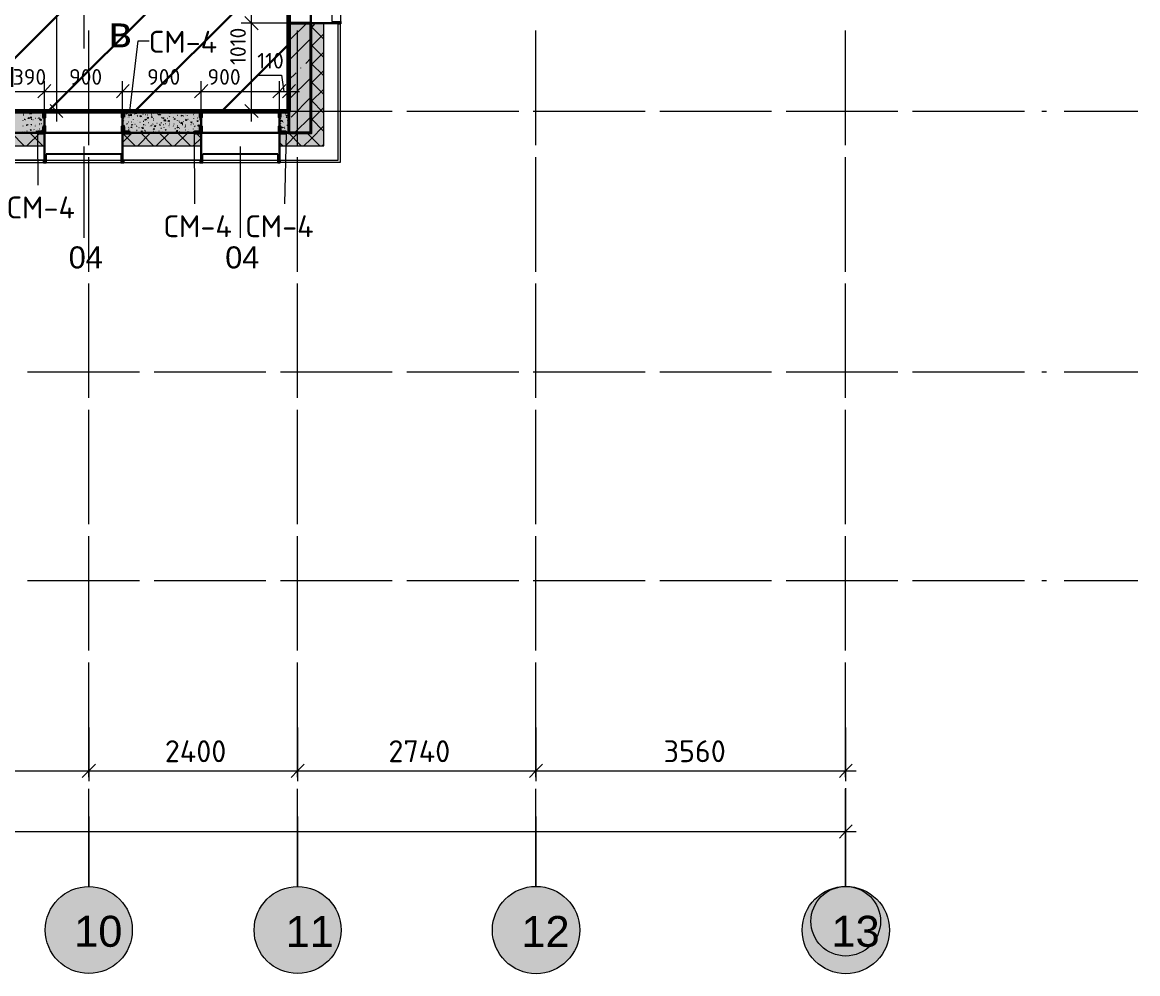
# Model space of a CAD drawing. Header units: millimetres. Extents: x -84737 to 172119, y -43083 to 59399.
# Drawn here: x 134040 to 146860, y 28726 to 39666 of the extents above; entities that cross this region are included whole.
import ezdxf

# ---------------------------------------------------------------- set-up
doc = ezdxf.new("R2010")
doc.units = ezdxf.units.MM
for name, color, linetype, lineweight in [('11) Плинтус ПЛ-2', 70, 'Continuous', 30), ('12) Наливной пол', 150, 'Continuous', 30), ('15) Штукатурка стен СТ-1.1', 161, 'Continuous', 60), ('16) Краска СТ-1.1 стена', 5, 'Continuous', 60), ('20) Шпакл. баз. фин Стена', 40, 'Continuous', 60), ('8) Линолеум Л-1.1', 130, 'Continuous', 30)]:
    doc.layers.add(name, color=color, linetype=linetype, lineweight=lineweight)
doc.layers.add('PDF _Геометрия', color=7, linetype='Continuous')
doc.layers.add('PDF _Текст', color=7, linetype='Continuous')
doc.layers.add('PDF _Сплошная заливка', color=7, linetype='Continuous', true_color=0xffffff)
doc.styles.add('PDF GOSTCommon', font='arial.ttf')
doc.styles.add('PDF ISOCPEUR', font='isocpeur.ttf')

msp = doc.modelspace()

# ---------------------------------------------------------------- hatches: boundary and pattern name
at = {"layer": '12) Наливной пол'}
h = msp.add_hatch(dxfattribs=at)
h.set_pattern_fill('ANSI31', color=256, scale=222)
h.paths.add_polyline_path([(133906, 38644), (137102, 38644), (137102, 49045), (133906, 49045)])
at = {"layer": '8) Линолеум Л-1.1'}
h = msp.add_hatch(dxfattribs=at)
h.set_pattern_fill('ANSI31', color=256, scale=222)
h.paths.add_polyline_path([(133906, 38644), (137102, 38644), (137102, 49045), (133906, 49045)])
at = {"layer": 'PDF _Сплошная заливка', "transparency": 33554559}
h = msp.add_hatch(color=256, dxfattribs=at)
h.paths.add_polyline_path([(137356, 40557), (137504, 40557), (137504, 40739), (137356, 40739)])
h.paths.add_polyline_path([(137504, 39656), (137356, 39656), (137356, 38246), (137504, 38246)])
h = msp.add_hatch(color=256, dxfattribs=at)
h.paths.add_polyline_path([(134296, 38394), (134296, 38644), (133906, 38644), (133906, 38394)])
h.paths.add_polyline_path([(136997, 38644), (136997, 38394), (137102, 38394), (137102, 38644)])
h.paths.add_polyline_path([(136095, 38394), (136095, 38644), (135193, 38644), (135193, 38394)])
h = msp.add_hatch(color=256, dxfattribs=at)
h.paths.add_polyline_path([(130694, 38246), (130694, 38394), (129855, 38394), (129855, 38246)])
h.paths.add_polyline_path([(134296, 38246), (134296, 38394), (133394, 38394), (133394, 38246)])
h.paths.add_polyline_path([(136095, 38246), (136095, 38394), (135193, 38394), (135193, 38246)])
h.paths.add_polyline_path([(136997, 38394), (136997, 38246), (137356, 38246), (137356, 38394)])
h.paths.add_polyline_path([(132493, 38246), (132493, 38394), (131595, 38394), (131595, 38246)])
for points in [[(134905, 29721), (134838, 29729), (134774, 29729), (134740, 29725), (134711, 29721), (134677, 29716), (134660, 29708), (134647, 29704), (134639, 29699), (134626, 29695), (134609, 29687), (134596, 29683), (134588, 29678), (134575, 29674), (134567, 29670), (134554, 29666), (134541, 29653), (134533, 29649), (134520, 29636), (134512, 29632), (134499, 29619), (134491, 29615), (134478, 29602), (134469, 29598), (134461, 29589), (134452, 29585), (134448, 29577), (134440, 29568), (134436, 29560), (134423, 29547), (134419, 29539), (134406, 29526), (134402, 29517), (134389, 29505), (134385, 29496), (134372, 29484), (134368, 29471), (134364, 29462), (134359, 29450), (134355, 29441), (134351, 29429), (134342, 29412), (134338, 29399), (134334, 29390), (134330, 29378), (134321, 29361), (134317, 29327), (134313, 29297), (134309, 29263), (134304, 29234), (134309, 29230), (134309, 29200), (134313, 29200), (134313, 29166), (134317, 29166), (134317, 29132), (134321, 29132), (134321, 29098), (134325, 29098), (134325, 29090), (134330, 29090), (134330, 29081), (134334, 29081), (134334, 29069), (134338, 29069), (134338, 29060), (134342, 29060), (134342, 29048), (134347, 29048), (134347, 29039), (134351, 29039), (134351, 29031), (134355, 29031), (134355, 29018), (134359, 29018), (134359, 29009), (134364, 29009), (134364, 28997), (134368, 28997), (134368, 28988), (134372, 28988), (134372, 28976), (134376, 28976), (134389, 28963), (134389, 28954), (134393, 28954), (134406, 28942), (134406, 28933), (134410, 28933), (134423, 28921), (134423, 28912), (134427, 28912), (134440, 28899), (134440, 28891), (134444, 28891), (134452, 28882), (134452, 28874), (134461, 28874), (134469, 28866), (134478, 28861), (134491, 28849), (134499, 28844), (134512, 28832), (134520, 28827), (134533, 28815), (134541, 28810), (134554, 28798), (134567, 28794), (134575, 28789), (134588, 28785), (134596, 28781), (134609, 28777), (134626, 28768), (134639, 28764), (134647, 28760), (134660, 28755), (134677, 28747), (134711, 28743), (134740, 28739), (134774, 28734), (134838, 28730), (134838, 28734), (134905, 28743), (134935, 28747), (134948, 28751), (134965, 28760), (134977, 28764), (134994, 28772), (135007, 28777), (135024, 28785), (135037, 28789), (135062, 28802), (135070, 28810), (135079, 28815), (135087, 28823), (135096, 28827), (135104, 28836), (135113, 28840), (135121, 28849), (135130, 28853), (135138, 28861), (135147, 28866), (135168, 28887), (135172, 28895), (135181, 28904), (135185, 28912), (135193, 28921), (135197, 28929), (135206, 28937), (135210, 28946), (135219, 28954), (135223, 28963), (135231, 28971), (135244, 28997), (135248, 29009), (135253, 29018), (135257, 29031), (135265, 29048), (135269, 29060), (135274, 29069), (135278, 29081), (135282, 29090), (135286, 29103), (135291, 29132), (135299, 29200), (135303, 29263), (135299, 29263), (135299, 29293), (135295, 29293), (135295, 29327), (135291, 29327), (135291, 29357), (135286, 29357), (135286, 29369), (135282, 29369), (135282, 29378), (135278, 29378), (135278, 29390), (135274, 29390), (135274, 29399), (135269, 29399), (135269, 29412), (135265, 29412), (135265, 29420), (135261, 29420), (135261, 29429), (135257, 29429), (135257, 29441), (135253, 29441), (135253, 29450), (135248, 29450), (135248, 29462), (135244, 29462), (135244, 29471), (135240, 29471), (135240, 29479), (135236, 29479), (135236, 29488), (135227, 29496), (135223, 29496), (135223, 29505), (135214, 29513), (135210, 29513), (135210, 29522), (135202, 29530), (135197, 29530), (135197, 29539), (135189, 29547), (135185, 29547), (135185, 29556), (135176, 29564), (135172, 29564), (135172, 29572), (135147, 29598), (135138, 29602), (135130, 29611), (135121, 29615), (135113, 29623), (135104, 29627), (135096, 29636), (135087, 29640), (135079, 29649), (135070, 29653), (135062, 29661), (135037, 29674), (135024, 29678), (135007, 29687), (134994, 29691), (134977, 29699), (134965, 29704), (134948, 29712), (134935, 29716)], [(134910, 29716), (134833, 29729), (134778, 29729), (134702, 29716), (134694, 29712), (134681, 29708), (134673, 29704), (134660, 29699), (134651, 29695), (134639, 29691), (134630, 29687), (134605, 29678), (134596, 29670), (134588, 29666), (134579, 29657), (134571, 29653), (134563, 29644), (134554, 29640), (134546, 29632), (134537, 29627), (134529, 29619), (134520, 29615), (134516, 29606), (134507, 29598), (134503, 29589), (134495, 29581), (134491, 29572), (134482, 29564), (134478, 29556), (134469, 29547), (134465, 29539), (134457, 29530), (134452, 29517), (134448, 29509), (134444, 29496), (134440, 29488), (134436, 29475), (134431, 29467), (134427, 29454), (134419, 29437), (134414, 29399), (134406, 29331), (134410, 29327), (134410, 29293), (134414, 29293), (134414, 29259), (134419, 29259), (134419, 29225), (134423, 29225), (134423, 29217), (134427, 29217), (134427, 29204), (134431, 29204), (134431, 29196), (134436, 29196), (134436, 29183), (134440, 29183), (134440, 29175), (134444, 29175), (134444, 29162), (134448, 29162), (134448, 29153), (134452, 29153), (134452, 29141), (134457, 29141), (134457, 29128), (134461, 29128), (134469, 29120), (134469, 29111), (134474, 29111), (134482, 29103), (134482, 29094), (134486, 29094), (134495, 29086), (134495, 29077), (134499, 29077), (134507, 29069), (134507, 29060), (134512, 29060), (134520, 29052), (134520, 29043), (134529, 29043), (134537, 29035), (134546, 29031), (134554, 29022), (134563, 29018), (134571, 29009), (134579, 29005), (134588, 28997), (134596, 28993), (134605, 28984), (134630, 28976), (134639, 28971), (134651, 28967), (134660, 28963), (134673, 28959), (134681, 28954), (134694, 28950), (134702, 28946), (134770, 28937), (134842, 28933), (134842, 28937), (134910, 28946), (134922, 28950), (134931, 28954), (134943, 28959), (134952, 28963), (134965, 28967), (134973, 28971), (134986, 28976), (135011, 28988), (135020, 28997), (135028, 29001), (135037, 29009), (135045, 29014), (135054, 29022), (135062, 29026), (135070, 29035), (135079, 29039), (135096, 29056), (135100, 29064), (135109, 29073), (135113, 29081), (135121, 29090), (135126, 29098), (135134, 29107), (135138, 29115), (135147, 29124), (135155, 29141), (135159, 29153), (135164, 29162), (135168, 29175), (135172, 29183), (135176, 29196), (135181, 29204), (135189, 29230), (135202, 29306), (135206, 29357), (135202, 29357), (135202, 29382), (135197, 29382), (135197, 29407), (135193, 29407), (135193, 29433), (135189, 29433), (135189, 29445), (135185, 29445), (135185, 29454), (135181, 29454), (135181, 29467), (135176, 29467), (135176, 29475), (135172, 29475), (135172, 29488), (135168, 29488), (135168, 29496), (135164, 29496), (135164, 29509), (135159, 29509), (135159, 29517), (135155, 29517), (135155, 29526), (135151, 29526), (135151, 29534), (135142, 29543), (135138, 29543), (135138, 29551), (135130, 29560), (135126, 29560), (135126, 29568), (135117, 29577), (135113, 29577), (135113, 29585), (135104, 29594), (135100, 29594), (135100, 29602), (135079, 29623), (135070, 29627), (135062, 29636), (135054, 29640), (135045, 29649), (135037, 29653), (135028, 29661), (135020, 29666), (135011, 29674), (134986, 29687), (134973, 29691), (134965, 29695), (134952, 29699), (134943, 29704), (134931, 29708), (134922, 29712)], [(137306, 29721), (137238, 29729), (137174, 29729), (137140, 29725), (137111, 29721), (137077, 29716), (137060, 29708), (137047, 29704), (137039, 29699), (137026, 29695), (137009, 29687), (136997, 29683), (136988, 29678), (136975, 29674), (136967, 29670), (136954, 29666), (136942, 29653), (136933, 29649), (136920, 29636), (136912, 29632), (136899, 29619), (136891, 29615), (136878, 29602), (136870, 29598), (136861, 29589), (136853, 29585), (136848, 29577), (136840, 29568), (136836, 29560), (136823, 29547), (136819, 29539), (136806, 29526), (136802, 29517), (136789, 29505), (136785, 29496), (136772, 29484), (136768, 29471), (136764, 29462), (136759, 29450), (136755, 29441), (136751, 29429), (136743, 29412), (136738, 29399), (136734, 29390), (136730, 29378), (136721, 29361), (136717, 29327), (136713, 29297), (136709, 29263), (136704, 29234), (136709, 29230), (136709, 29200), (136713, 29200), (136713, 29166), (136717, 29166), (136717, 29132), (136721, 29132), (136721, 29098), (136726, 29098), (136726, 29090), (136730, 29090), (136730, 29081), (136734, 29081), (136734, 29069), (136738, 29069), (136738, 29060), (136743, 29060), (136743, 29048), (136747, 29048), (136747, 29039), (136751, 29039), (136751, 29031), (136755, 29031), (136755, 29018), (136759, 29018), (136759, 29009), (136764, 29009), (136764, 28997), (136768, 28997), (136768, 28988), (136772, 28988), (136772, 28976), (136776, 28976), (136789, 28963), (136789, 28954), (136793, 28954), (136806, 28942), (136806, 28933), (136810, 28933), (136823, 28921), (136823, 28912), (136827, 28912), (136840, 28899), (136840, 28891), (136844, 28891), (136853, 28882), (136853, 28874), (136861, 28874), (136870, 28866), (136878, 28861), (136891, 28849), (136899, 28844), (136912, 28832), (136920, 28827), (136933, 28815), (136942, 28810), (136954, 28798), (136967, 28794), (136975, 28789), (136988, 28785), (136997, 28781), (137009, 28777), (137026, 28768), (137039, 28764), (137047, 28760), (137060, 28755), (137077, 28747), (137111, 28743), (137140, 28739), (137174, 28734), (137238, 28730), (137238, 28734), (137306, 28743), (137335, 28747), (137348, 28751), (137365, 28760), (137378, 28764), (137394, 28772), (137407, 28777), (137424, 28785), (137437, 28789), (137462, 28802), (137471, 28810), (137479, 28815), (137488, 28823), (137496, 28827), (137504, 28836), (137513, 28840), (137521, 28849), (137530, 28853), (137538, 28861), (137547, 28866), (137568, 28887), (137572, 28895), (137581, 28904), (137585, 28912), (137593, 28921), (137598, 28929), (137606, 28937), (137610, 28946), (137619, 28954), (137623, 28963), (137631, 28971), (137644, 28997), (137648, 29009), (137653, 29018), (137657, 29031), (137665, 29048), (137670, 29060), (137674, 29069), (137678, 29081), (137682, 29090), (137687, 29103), (137691, 29132), (137699, 29200), (137703, 29263), (137699, 29263), (137699, 29293), (137695, 29293), (137695, 29327), (137691, 29327), (137691, 29357), (137687, 29357), (137687, 29369), (137682, 29369), (137682, 29378), (137678, 29378), (137678, 29390), (137674, 29390), (137674, 29399), (137670, 29399), (137670, 29412), (137665, 29412), (137665, 29420), (137661, 29420), (137661, 29429), (137657, 29429), (137657, 29441), (137653, 29441), (137653, 29450), (137648, 29450), (137648, 29462), (137644, 29462), (137644, 29471), (137640, 29471), (137640, 29479), (137636, 29479), (137636, 29488), (137627, 29496), (137623, 29496), (137623, 29505), (137615, 29513), (137610, 29513), (137610, 29522), (137602, 29530), (137598, 29530), (137598, 29539), (137589, 29547), (137585, 29547), (137585, 29556), (137576, 29564), (137572, 29564), (137572, 29572), (137547, 29598), (137538, 29602), (137530, 29611), (137521, 29615), (137513, 29623), (137504, 29627), (137496, 29636), (137488, 29640), (137479, 29649), (137471, 29653), (137462, 29661), (137437, 29674), (137424, 29678), (137407, 29687), (137394, 29691), (137378, 29699), (137365, 29704), (137348, 29712), (137335, 29716)], [(137310, 29716), (137234, 29729), (137179, 29729), (137102, 29716), (137094, 29712), (137081, 29708), (137073, 29704), (137060, 29699), (137052, 29695), (137039, 29691), (137030, 29687), (137005, 29678), (136997, 29670), (136988, 29666), (136980, 29657), (136971, 29653), (136963, 29644), (136954, 29640), (136946, 29632), (136937, 29627), (136929, 29619), (136920, 29615), (136916, 29606), (136908, 29598), (136903, 29589), (136895, 29581), (136891, 29572), (136882, 29564), (136878, 29556), (136870, 29547), (136865, 29539), (136857, 29530), (136853, 29517), (136848, 29509), (136844, 29496), (136840, 29488), (136836, 29475), (136831, 29467), (136827, 29454), (136819, 29437), (136815, 29399), (136806, 29331), (136810, 29327), (136810, 29293), (136815, 29293), (136815, 29259), (136819, 29259), (136819, 29225), (136823, 29225), (136823, 29217), (136827, 29217), (136827, 29204), (136831, 29204), (136831, 29196), (136836, 29196), (136836, 29183), (136840, 29183), (136840, 29175), (136844, 29175), (136844, 29162), (136848, 29162), (136848, 29153), (136853, 29153), (136853, 29141), (136857, 29141), (136857, 29128), (136861, 29128), (136870, 29120), (136870, 29111), (136874, 29111), (136882, 29103), (136882, 29094), (136886, 29094), (136895, 29086), (136895, 29077), (136899, 29077), (136908, 29069), (136908, 29060), (136912, 29060), (136920, 29052), (136920, 29043), (136929, 29043), (136937, 29035), (136946, 29031), (136954, 29022), (136963, 29018), (136971, 29009), (136980, 29005), (136988, 28997), (136997, 28993), (137005, 28984), (137030, 28976), (137039, 28971), (137052, 28967), (137060, 28963), (137073, 28959), (137081, 28954), (137094, 28950), (137102, 28946), (137170, 28937), (137242, 28933), (137242, 28937), (137310, 28946), (137322, 28950), (137331, 28954), (137344, 28959), (137352, 28963), (137365, 28967), (137373, 28971), (137386, 28976), (137411, 28988), (137420, 28997), (137428, 29001), (137437, 29009), (137445, 29014), (137454, 29022), (137462, 29026), (137471, 29035), (137479, 29039), (137496, 29056), (137500, 29064), (137509, 29073), (137513, 29081), (137521, 29090), (137526, 29098), (137534, 29107), (137538, 29115), (137547, 29124), (137555, 29141), (137560, 29153), (137564, 29162), (137568, 29175), (137572, 29183), (137576, 29196), (137581, 29204), (137589, 29230), (137602, 29306), (137606, 29357), (137602, 29357), (137602, 29382), (137598, 29382), (137598, 29407), (137593, 29407), (137593, 29433), (137589, 29433), (137589, 29445), (137585, 29445), (137585, 29454), (137581, 29454), (137581, 29467), (137576, 29467), (137576, 29475), (137572, 29475), (137572, 29488), (137568, 29488), (137568, 29496), (137564, 29496), (137564, 29509), (137560, 29509), (137560, 29517), (137555, 29517), (137555, 29526), (137551, 29526), (137551, 29534), (137543, 29543), (137538, 29543), (137538, 29551), (137530, 29560), (137526, 29560), (137526, 29568), (137517, 29577), (137513, 29577), (137513, 29585), (137504, 29594), (137500, 29594), (137500, 29602), (137479, 29623), (137471, 29627), (137462, 29636), (137454, 29640), (137445, 29649), (137437, 29653), (137428, 29661), (137420, 29666), (137411, 29674), (137386, 29687), (137373, 29691), (137365, 29695), (137352, 29699), (137344, 29704), (137331, 29708), (137322, 29712)], [(140044, 29721), (139977, 29729), (139913, 29729), (139879, 29725), (139850, 29721), (139816, 29716), (139799, 29708), (139786, 29704), (139778, 29699), (139765, 29695), (139748, 29687), (139735, 29683), (139727, 29678), (139714, 29674), (139706, 29670), (139693, 29666), (139680, 29653), (139672, 29649), (139659, 29636), (139651, 29632), (139638, 29619), (139629, 29615), (139617, 29602), (139608, 29598), (139600, 29589), (139591, 29585), (139587, 29577), (139579, 29568), (139574, 29560), (139562, 29547), (139558, 29539), (139545, 29526), (139541, 29517), (139528, 29505), (139524, 29496), (139511, 29484), (139507, 29471), (139502, 29462), (139498, 29450), (139494, 29441), (139490, 29429), (139481, 29412), (139477, 29399), (139473, 29390), (139469, 29378), (139460, 29361), (139456, 29327), (139452, 29297), (139447, 29263), (139443, 29234), (139447, 29230), (139447, 29200), (139452, 29200), (139452, 29166), (139456, 29166), (139456, 29132), (139460, 29132), (139460, 29098), (139464, 29098), (139464, 29090), (139469, 29090), (139469, 29081), (139473, 29081), (139473, 29069), (139477, 29069), (139477, 29060), (139481, 29060), (139481, 29048), (139486, 29048), (139486, 29039), (139490, 29039), (139490, 29031), (139494, 29031), (139494, 29018), (139498, 29018), (139498, 29009), (139502, 29009), (139502, 28997), (139507, 28997), (139507, 28988), (139511, 28988), (139511, 28976), (139515, 28976), (139528, 28963), (139528, 28954), (139532, 28954), (139545, 28942), (139545, 28933), (139549, 28933), (139562, 28921), (139562, 28912), (139566, 28912), (139579, 28899), (139579, 28891), (139583, 28891), (139591, 28882), (139591, 28874), (139600, 28874), (139608, 28866), (139617, 28861), (139629, 28849), (139638, 28844), (139651, 28832), (139659, 28827), (139672, 28815), (139680, 28810), (139693, 28798), (139706, 28794), (139714, 28789), (139727, 28785), (139735, 28781), (139748, 28777), (139765, 28768), (139778, 28764), (139786, 28760), (139799, 28755), (139816, 28747), (139850, 28743), (139879, 28739), (139913, 28734), (139977, 28730), (139977, 28734), (140044, 28743), (140074, 28747), (140087, 28751), (140104, 28760), (140116, 28764), (140133, 28772), (140146, 28777), (140163, 28785), (140176, 28789), (140201, 28802), (140209, 28810), (140218, 28815), (140226, 28823), (140235, 28827), (140243, 28836), (140252, 28840), (140260, 28849), (140269, 28853), (140277, 28861), (140286, 28866), (140311, 28891), (140315, 28899), (140328, 28912), (140332, 28921), (140345, 28933), (140349, 28942), (140362, 28954), (140366, 28963), (140375, 28971), (140387, 28997), (140391, 29009), (140396, 29018), (140400, 29031), (140408, 29048), (140413, 29060), (140417, 29069), (140421, 29081), (140425, 29090), (140430, 29103), (140434, 29132), (140442, 29200), (140446, 29263), (140442, 29263), (140442, 29293), (140438, 29293), (140438, 29327), (140434, 29327), (140434, 29357), (140430, 29357), (140430, 29369), (140425, 29369), (140425, 29378), (140421, 29378), (140421, 29390), (140417, 29390), (140417, 29399), (140413, 29399), (140413, 29412), (140408, 29412), (140408, 29420), (140404, 29420), (140404, 29429), (140400, 29429), (140400, 29441), (140396, 29441), (140396, 29450), (140391, 29450), (140391, 29462), (140387, 29462), (140387, 29471), (140383, 29471), (140383, 29479), (140379, 29479), (140379, 29488), (140370, 29496), (140366, 29496), (140366, 29505), (140353, 29517), (140349, 29517), (140349, 29526), (140336, 29539), (140332, 29539), (140332, 29547), (140319, 29560), (140315, 29560), (140315, 29568), (140286, 29598), (140277, 29602), (140269, 29611), (140260, 29615), (140252, 29623), (140243, 29627), (140235, 29636), (140226, 29640), (140218, 29649), (140209, 29653), (140201, 29661), (140176, 29674), (140163, 29678), (140146, 29687), (140133, 29691), (140116, 29699), (140104, 29704), (140087, 29712), (140074, 29716)], [(140049, 29716), (139972, 29729), (139917, 29729), (139841, 29716), (139833, 29712), (139820, 29708), (139812, 29704), (139799, 29699), (139790, 29695), (139778, 29691), (139769, 29687), (139744, 29678), (139731, 29666), (139723, 29661), (139710, 29649), (139701, 29644), (139689, 29632), (139680, 29627), (139672, 29619), (139663, 29615), (139659, 29606), (139651, 29598), (139646, 29589), (139638, 29581), (139634, 29572), (139625, 29564), (139621, 29556), (139613, 29547), (139608, 29539), (139600, 29530), (139596, 29517), (139579, 29484), (139574, 29471), (139558, 29437), (139553, 29399), (139545, 29331), (139549, 29327), (139549, 29293), (139553, 29293), (139553, 29259), (139558, 29259), (139558, 29225), (139562, 29225), (139562, 29217), (139566, 29217), (139566, 29208), (139570, 29208), (139570, 29200), (139574, 29200), (139574, 29187), (139579, 29187), (139579, 29179), (139583, 29179), (139583, 29170), (139587, 29170), (139587, 29158), (139591, 29158), (139591, 29149), (139596, 29149), (139596, 29141), (139600, 29141), (139600, 29128), (139604, 29128), (139613, 29120), (139613, 29111), (139617, 29111), (139625, 29103), (139625, 29094), (139629, 29094), (139638, 29086), (139638, 29077), (139642, 29077), (139651, 29069), (139651, 29060), (139655, 29060), (139663, 29052), (139663, 29043), (139672, 29043), (139680, 29035), (139689, 29031), (139701, 29018), (139710, 29014), (139723, 29001), (139731, 28997), (139744, 28984), (139769, 28976), (139778, 28971), (139790, 28967), (139799, 28963), (139812, 28959), (139820, 28954), (139833, 28950), (139841, 28946), (139909, 28937), (139981, 28933), (139981, 28937), (140049, 28946), (140074, 28954), (140082, 28959), (140095, 28963), (140104, 28967), (140116, 28971), (140125, 28976), (140137, 28980), (140154, 28988), (140163, 28997), (140171, 29001), (140184, 29014), (140192, 29018), (140205, 29031), (140214, 29035), (140235, 29056), (140239, 29064), (140248, 29073), (140252, 29081), (140260, 29090), (140264, 29098), (140273, 29107), (140277, 29115), (140286, 29124), (140303, 29158), (140307, 29170), (140315, 29187), (140319, 29200), (140328, 29217), (140332, 29230), (140341, 29297), (140345, 29365), (140341, 29365), (140341, 29399), (140336, 29399), (140336, 29433), (140332, 29433), (140332, 29445), (140328, 29445), (140328, 29454), (140324, 29454), (140324, 29462), (140319, 29462), (140319, 29471), (140315, 29471), (140315, 29479), (140311, 29479), (140311, 29492), (140307, 29492), (140307, 29500), (140303, 29500), (140303, 29509), (140298, 29509), (140298, 29517), (140294, 29517), (140294, 29526), (140290, 29526), (140290, 29534), (140281, 29543), (140277, 29543), (140277, 29551), (140269, 29560), (140264, 29560), (140264, 29568), (140256, 29577), (140252, 29577), (140252, 29585), (140243, 29594), (140239, 29594), (140239, 29602), (140214, 29627), (140205, 29632), (140192, 29644), (140184, 29649), (140171, 29661), (140163, 29666), (140154, 29674), (140137, 29683), (140125, 29687), (140116, 29691), (140104, 29695), (140095, 29699), (140082, 29704), (140074, 29708)], [(143604, 29721), (143537, 29729), (143473, 29729), (143439, 29725), (143410, 29721), (143376, 29716), (143359, 29708), (143346, 29704), (143338, 29699), (143325, 29695), (143308, 29687), (143295, 29683), (143287, 29678), (143274, 29674), (143266, 29670), (143253, 29666), (143240, 29653), (143232, 29649), (143219, 29636), (143211, 29632), (143198, 29619), (143189, 29615), (143177, 29602), (143168, 29598), (143160, 29589), (143151, 29585), (143147, 29577), (143139, 29568), (143134, 29560), (143122, 29547), (143118, 29539), (143105, 29526), (143101, 29517), (143088, 29505), (143084, 29496), (143071, 29484), (143067, 29471), (143062, 29462), (143058, 29450), (143054, 29441), (143050, 29429), (143041, 29412), (143037, 29399), (143033, 29390), (143029, 29378), (143020, 29361), (143016, 29327), (143012, 29297), (143007, 29263), (143003, 29234), (143007, 29230), (143007, 29200), (143012, 29200), (143012, 29166), (143016, 29166), (143016, 29132), (143020, 29132), (143020, 29098), (143024, 29098), (143024, 29090), (143029, 29090), (143029, 29081), (143033, 29081), (143033, 29069), (143037, 29069), (143037, 29060), (143041, 29060), (143041, 29048), (143046, 29048), (143046, 29039), (143050, 29039), (143050, 29031), (143054, 29031), (143054, 29018), (143058, 29018), (143058, 29009), (143062, 29009), (143062, 28997), (143067, 28997), (143067, 28988), (143071, 28988), (143071, 28976), (143075, 28976), (143088, 28963), (143088, 28954), (143092, 28954), (143105, 28942), (143105, 28933), (143109, 28933), (143122, 28921), (143122, 28912), (143126, 28912), (143139, 28899), (143139, 28891), (143143, 28891), (143151, 28882), (143151, 28874), (143160, 28874), (143168, 28866), (143177, 28861), (143189, 28849), (143198, 28844), (143211, 28832), (143219, 28827), (143232, 28815), (143240, 28810), (143253, 28798), (143266, 28794), (143274, 28789), (143287, 28785), (143295, 28781), (143308, 28777), (143325, 28768), (143338, 28764), (143346, 28760), (143359, 28755), (143376, 28747), (143410, 28743), (143439, 28739), (143473, 28734), (143537, 28730), (143537, 28734), (143604, 28743), (143634, 28747), (143647, 28751), (143655, 28755), (143668, 28760), (143676, 28764), (143689, 28768), (143706, 28777), (143719, 28781), (143727, 28785), (143740, 28789), (143765, 28802), (143774, 28810), (143782, 28815), (143795, 28827), (143803, 28832), (143816, 28844), (143824, 28849), (143837, 28861), (143846, 28866), (143871, 28891), (143875, 28899), (143888, 28912), (143892, 28921), (143905, 28933), (143909, 28942), (143922, 28954), (143926, 28963), (143935, 28971), (143947, 28997), (143951, 29009), (143956, 29018), (143960, 29031), (143968, 29048), (143973, 29060), (143977, 29069), (143981, 29081), (143985, 29090), (143990, 29103), (143994, 29132), (144002, 29200), (144006, 29263), (144002, 29263), (144002, 29293), (143998, 29293), (143998, 29327), (143994, 29327), (143994, 29357), (143990, 29357), (143990, 29369), (143985, 29369), (143985, 29378), (143981, 29378), (143981, 29390), (143977, 29390), (143977, 29399), (143973, 29399), (143973, 29412), (143968, 29412), (143968, 29420), (143964, 29420), (143964, 29429), (143960, 29429), (143960, 29441), (143956, 29441), (143956, 29450), (143951, 29450), (143951, 29462), (143947, 29462), (143947, 29471), (143943, 29471), (143943, 29479), (143939, 29479), (143939, 29488), (143930, 29496), (143926, 29496), (143926, 29505), (143913, 29517), (143909, 29517), (143909, 29526), (143896, 29539), (143892, 29539), (143892, 29547), (143879, 29560), (143875, 29560), (143875, 29568), (143846, 29598), (143837, 29602), (143824, 29615), (143816, 29619), (143803, 29632), (143795, 29636), (143782, 29649), (143774, 29653), (143765, 29661), (143740, 29674), (143727, 29678), (143719, 29683), (143706, 29687), (143689, 29695), (143676, 29699), (143668, 29704), (143655, 29708), (143647, 29712), (143634, 29716)]]:
    msp.add_hatch(color=256, dxfattribs=at).paths.add_polyline_path(points)

# ---------------------------------------------------------------- linework, layer by layer
at = {"layer": '11) Плинтус ПЛ-2'}
msp.add_lwpolyline([(133906, 45074), (133906, 38644), (137102, 38644), (137102, 49045), (133906, 49045), (133906, 46128)], dxfattribs=at)
at = {"layer": '15) Штукатурка стен СТ-1.1'}
msp.add_lwpolyline([(133906, 45074), (133906, 38644), (137102, 38644), (137102, 49045), (133906, 49045), (133906, 46128)], dxfattribs=at)
at = {"layer": '16) Краска СТ-1.1 стена'}
msp.add_lwpolyline([(133906, 45074), (133906, 38644), (137102, 38644), (137102, 49045), (133906, 49045), (133906, 46128)], dxfattribs=at)
at = {"layer": '20) Шпакл. баз. фин Стена'}
msp.add_lwpolyline([(133906, 45074), (133906, 38644), (137102, 38644), (137102, 49045), (133906, 49045), (133906, 46128)], dxfattribs=at)
at = {"layer": '8) Линолеум Л-1.1'}
msp.add_lwpolyline([(133906, 38644), (137102, 38644), (137102, 49045), (133906, 49045)], close=True, dxfattribs=at)
at = {"layer": 'PDF _Геометрия', "lineweight": 30}
for points in [[(137695, 39677), (137695, 39656), (137670, 39656), (137356, 39656), (137356, 40557), (137670, 40557), (137695, 40557), (137695, 40536), (137699, 40536), (144015, 40536), (143985, 40566), (143240, 41311), (143985, 40566), (144015, 40536), (144015, 56554), (143985, 56524), (143240, 55784), (143985, 56524), (144015, 56554), (123794, 56554), (123823, 56524), (124568, 55784)], [(137356, 40557), (137356, 39656), (137102, 39656), (137102, 48397), (137356, 48397), (137356, 47758), (137356, 48397)], [(134313, 38055), (134296, 38055), (134296, 38081), (134296, 38394), (134296, 38644), (133906, 38644), (133906, 38394)], [(133906, 38644), (137102, 38644), (136997, 38644), (136997, 38394), (136095, 38394), (136095, 38644), (135193, 38644), (135193, 38394), (134296, 38394), (133906, 38394), (134296, 38394), (135193, 38394), (135193, 38081), (135193, 38055), (135176, 38055)], [(137102, 38394), (136997, 38394), (137102, 38394), (137102, 38644)], [(136112, 38055), (136095, 38055), (136095, 38081), (136095, 38394), (136997, 38394), (136997, 38081), (136997, 38055), (136975, 38055)]]:
    msp.add_lwpolyline(points, dxfattribs=at)
at = {"layer": 'PDF _Геометрия', "lineweight": 9}
for points in [[(136675, 38525), (136675, 39656), (136675, 40557), (136675, 41455), (136675, 42356), (136675, 43258), (136675, 44155), (136675, 45057), (136675, 45954), (136675, 46856), (136675, 47758), (136675, 48397), (136675, 49167)], [(134431, 46246), (134431, 45074), (134431, 43846), (134431, 38525)], [(134745, 39761), (134745, 39364)], [(137174, 39656), (136675, 39656), (136556, 39656)], [(137102, 39452), (137310, 39656)], [(137356, 39596), (137411, 39656)], [(137504, 39474), (137356, 39622)], [(134804, 38568), (134804, 39571)], [(134804, 39452), (134804, 39507)], [(137204, 38568), (137204, 39571)], [(137204, 39452), (137204, 39507)], [(137356, 39385), (137504, 39533)], [(139943, 38568), (139943, 39571)], [(139943, 39452), (139943, 39507)], [(143503, 38568), (143503, 39571)], [(143503, 39452), (143503, 39507)], [(135274, 38644), (135371, 39452), (135498, 39452)], [(137102, 39228), (137356, 39478)], [(137102, 39372), (137102, 38872), (137102, 38754)], [(137504, 39262), (137356, 39410)], [(134804, 38254), (134804, 39253)], [(137204, 38254), (137204, 39253)], [(137297, 39194), (137356, 39253)], [(137356, 39173), (137504, 39321)], [(139943, 38254), (139943, 39253)], [(143503, 38254), (143503, 39253)], [(137242, 39139), (137242, 39143)], [(137504, 39050), (137356, 39198)], [(137356, 38961), (137504, 39110)], [(134296, 38373), (134296, 38872), (134296, 38991)], [(135193, 38373), (135193, 38872), (135193, 38991)], [(136095, 38373), (136095, 38872), (136095, 38991)], [(136738, 39059), (137018, 39059), (137047, 38872)], [(136997, 38373), (136997, 38872), (136997, 38991)], [(137102, 39004), (137187, 39084)], [(137102, 38779), (137356, 39029)], [(137504, 38834), (137356, 38987)], [(133784, 38872), (134296, 38872), (135193, 38872), (136095, 38872), (136997, 38872), (137225, 38872)], [(137356, 38750), (137504, 38898)], [(137128, 38576), (137356, 38805)], [(137504, 38623), (137356, 38775)], [(134050, 38597), (134055, 38597)], [(134055, 38610), (134059, 38610)], [(134067, 38644), (134071, 38644)], [(134101, 38644), (135104, 38644)], [(134122, 38618), (134127, 38618)], [(134135, 38644), (134190, 38644)], [(134148, 38610), (134148, 38610)], [(134237, 38635), (134241, 38635)], [(134241, 38623), (134245, 38627)], [(134245, 38597), (134245, 38597)], [(134283, 38640), (134287, 38640)], [(134931, 38644), (134431, 38644), (134313, 38644)], [(134389, 38644), (135388, 38644)], [(135231, 38618), (135236, 38618)], [(135240, 38614), (135244, 38610)], [(135265, 38640), (135269, 38644)], [(135295, 38644), (135299, 38644)], [(135303, 38644), (135354, 38644)], [(135329, 38614), (135333, 38614)], [(135346, 38631), (135350, 38631)], [(135358, 38593), (135363, 38597)], [(135426, 38610), (135430, 38610)], [(135451, 38606), (135456, 38606)], [(135477, 38602), (135481, 38602)], [(135523, 38589), (135528, 38585)], [(135545, 38618), (135549, 38623)], [(135557, 38644), (136556, 38644)], [(135587, 38644), (135642, 38644)], [(135591, 38614), (135595, 38614)], [(135621, 38602), (135625, 38602)], [(135629, 38606), (135633, 38602)], [(135642, 38631), (135642, 38635)], [(135710, 38631), (135710, 38631)], [(135722, 38597), (135722, 38597)], [(135731, 38644), (135735, 38644)], [(135735, 38623), (135739, 38623)], [(135752, 38635), (135756, 38635)], [(135820, 38593), (135820, 38593)], [(135824, 38597), (135828, 38597)], [(135841, 38644), (136840, 38644)], [(135845, 38644), (135845, 38640)], [(135892, 38589), (135896, 38589)], [(135917, 38589), (135917, 38589)], [(135921, 38610), (135921, 38610)], [(135938, 38593), (135938, 38597)], [(136006, 38606), (136010, 38606)], [(136010, 38623), (136014, 38623)], [(136027, 38644), (136027, 38644)], [(136027, 38644), (136031, 38644)], [(136175, 38644), (136675, 38644), (136793, 38644)], [(136755, 38644), (136810, 38644)], [(136997, 38602), (136997, 38602)], [(137009, 38644), (138008, 38644)], [(137018, 38610), (137018, 38610)], [(137026, 38640), (137030, 38635)], [(137039, 38640), (137043, 38644)], [(137039, 38644), (137094, 38644)], [(137064, 38614), (137068, 38610)], [(137064, 38610), (137064, 38610)], [(137293, 38644), (138292, 38644)], [(137356, 38538), (137504, 38686)], [(138207, 38644), (138262, 38644)], [(138461, 38644), (139460, 38644)], [(138495, 38644), (138546, 38644)], [(138745, 38644), (139748, 38644)], [(139663, 38644), (139714, 38644)], [(139913, 38644), (140916, 38644)], [(139947, 38644), (139998, 38644)], [(140201, 38644), (141200, 38644)], [(141115, 38644), (141166, 38644)], [(141369, 38644), (142368, 38644)], [(141399, 38644), (141454, 38644)], [(141653, 38644), (142652, 38644)], [(142567, 38644), (142622, 38644)], [(142821, 38644), (143820, 38644)], [(142851, 38644), (142906, 38644)], [(143105, 38644), (144104, 38644)], [(144019, 38644), (144074, 38644)], [(144273, 38644), (144836, 38644)], [(144307, 38644), (144358, 38644)], [(144557, 38644), (145560, 38644)], [(145759, 38644), (145810, 38644)], [(146013, 38644), (146860, 38644)], [(134046, 38475), (134050, 38475)], [(134050, 38534), (134050, 38538)], [(134063, 38551), (134067, 38551)], [(134076, 38547), (134080, 38547)], [(134088, 38479), (134088, 38475)], [(134122, 38572), (134127, 38568)], [(134131, 38470), (134131, 38470)], [(134139, 38580), (134139, 38580)], [(134143, 38551), (134148, 38551)], [(134143, 38487), (134143, 38491), (134148, 38491)], [(134160, 38547), (134165, 38547)], [(134186, 38475), (134186, 38470)], [(134190, 38563), (134194, 38563)], [(134190, 38496), (134190, 38496)], [(134220, 38568), (134224, 38563)], [(134237, 38568), (134241, 38568)], [(134237, 38563), (134241, 38563)], [(134237, 38500), (134241, 38504)], [(134237, 38491), (134241, 38487)], [(134258, 38542), (134262, 38542)], [(134258, 38504), (134262, 38504)], [(134283, 38470), (134283, 38470)], [(135193, 38563), (135197, 38568), (135197, 38555), (135193, 38555)], [(135197, 38525), (135197, 38525)], [(135197, 38500), (135202, 38500)], [(135202, 38534), (135206, 38530)], [(135236, 38500), (135240, 38500)], [(135244, 38504), (135248, 38504)], [(135248, 38572), (135248, 38572)], [(135261, 38521), (135265, 38521)], [(135261, 38458), (135265, 38462)], [(135265, 38580), (135269, 38580)], [(135295, 38576), (135295, 38576)], [(135295, 38521), (135299, 38521)], [(135312, 38551), (135312, 38547)], [(135316, 38513), (135316, 38513)], [(135333, 38496), (135337, 38496)], [(135354, 38470), (135358, 38475)], [(135358, 38534), (135358, 38534)], [(135363, 38585), (135367, 38585)], [(135392, 38517), (135396, 38517)], [(135418, 38568), (135418, 38568)], [(135426, 38462), (135430, 38462)], [(135430, 38530), (135435, 38530)], [(135430, 38491), (135435, 38491)], [(135447, 38542), (135451, 38547)], [(135447, 38483), (135451, 38487)], [(135477, 38534), (135477, 38534)], [(135490, 38513), (135494, 38513)], [(135498, 38470), (135498, 38470)], [(135515, 38479), (135519, 38475)], [(135528, 38487), (135532, 38487)], [(135540, 38496), (135545, 38500)], [(135545, 38559), (135549, 38559)], [(135545, 38542), (135549, 38542)], [(135587, 38508), (135591, 38508)], [(135612, 38487), (135617, 38487)], [(135621, 38496), (135625, 38496)], [(135625, 38483), (135629, 38483)], [(135638, 38572), (135642, 38572)], [(135638, 38508), (135638, 38513)], [(135659, 38559), (135663, 38559)], [(135659, 38491), (135663, 38491)], [(135684, 38504), (135689, 38504)], [(135705, 38563), (135710, 38563)], [(135722, 38479), (135727, 38479)], [(135727, 38521), (135731, 38525)], [(135727, 38500), (135731, 38500)], [(135727, 38462), (135727, 38462)], [(135731, 38580), (135735, 38585)], [(135731, 38513), (135731, 38513)], [(135773, 38572), (135777, 38576)], [(135773, 38475), (135777, 38470)], [(135782, 38500), (135786, 38500)], [(135824, 38534), (135824, 38538)], [(135837, 38534), (135837, 38530)], [(135841, 38517), (135845, 38517)], [(135879, 38496), (135883, 38496)], [(135879, 38491), (135883, 38491)], [(135887, 38521), (135892, 38525)], [(135909, 38462), (135913, 38462)], [(135913, 38487), (135917, 38487)], [(135917, 38547), (135921, 38551)], [(135917, 38470), (135921, 38470)], [(135942, 38551), (135947, 38551)], [(135959, 38534), (135959, 38534)], [(135976, 38491), (135981, 38491)], [(135985, 38513), (135989, 38508)], [(136006, 38500), (136010, 38500)], [(136010, 38559), (136010, 38563)], [(136014, 38585), (136014, 38585)], [(136014, 38470), (136019, 38466)], [(136023, 38475), (136027, 38475)], [(136048, 38568), (136053, 38568)], [(136069, 38483), (136074, 38483)], [(136074, 38547), (136078, 38547)], [(136074, 38487), (136078, 38487)], [(136095, 38530), (136095, 38530)], [(137009, 38504), (137009, 38500)], [(137013, 38538), (137018, 38538)], [(137035, 38517), (137039, 38521)], [(137035, 38458), (137035, 38462)], [(137039, 38580), (137039, 38580)], [(137052, 38462), (137056, 38462)], [(137081, 38483), (137085, 38483)], [(137085, 38542), (137090, 38538)], [(137170, 38394), (137356, 38580)], [(137276, 38246), (137356, 38322), (137504, 38475)], [(137504, 38411), (137356, 38563)], [(134063, 38246), (133915, 38394)], [(134046, 38415), (134046, 38415)], [(134067, 38411), (134067, 38411)], [(134093, 38420), (134097, 38420)], [(134093, 38246), (134245, 38394)], [(134275, 38246), (134127, 38394)], [(134139, 38428), (134143, 38428)], [(134139, 38424), (134143, 38424)], [(134173, 38432), (134177, 38428)], [(134211, 38432), (134211, 38432)], [(134215, 38394), (134220, 37793)], [(134232, 38441), (134237, 38441)], [(134279, 38449), (134283, 38449)], [(134804, 38318), (134804, 38369)], [(135193, 38284), (135303, 38394)], [(135337, 38246), (135193, 38390)], [(135197, 38432), (135202, 38432)], [(135197, 38424), (135197, 38420)], [(135257, 38428), (135261, 38428)], [(135257, 38398), (135261, 38398)], [(135265, 38441), (135269, 38441)], [(135303, 38441), (135303, 38441)], [(135312, 38394), (135316, 38398), (135316, 38394)], [(135346, 38403), (135350, 38398)], [(135354, 38424), (135358, 38424)], [(135354, 38411), (135354, 38411)], [(135367, 38246), (135515, 38394)], [(135380, 38458), (135384, 38458)], [(135549, 38246), (135401, 38394)], [(135409, 38458), (135413, 38458)], [(135443, 38424), (135447, 38424)], [(135447, 38398), (135451, 38398)], [(135456, 38415), (135451, 38420), (135456, 38420)], [(135540, 38436), (135540, 38436)], [(135549, 38415), (135553, 38415)], [(135562, 38436), (135562, 38436)], [(135566, 38415), (135566, 38415)], [(135578, 38246), (135731, 38394)], [(135608, 38420), (135612, 38420)], [(135760, 38246), (135612, 38394)], [(135633, 38449), (135638, 38449)], [(135650, 38411), (135650, 38411)], [(135667, 38458), (135667, 38453)], [(135672, 38394), (135667, 38398), (135680, 38403), (135676, 38394)], [(135680, 38428), (135684, 38428)], [(135722, 38398), (135727, 38403)], [(135748, 38407), (135748, 38407)], [(135790, 38246), (135942, 38394)], [(135794, 38445), (135799, 38445)], [(135820, 38415), (135820, 38415)], [(135972, 38246), (135824, 38394)], [(135841, 38449), (135845, 38449)], [(135841, 38411), (135845, 38407)], [(135845, 38403), (135845, 38403)], [(135913, 38428), (135917, 38428)], [(135942, 38398), (135942, 38398)], [(135951, 38428), (135951, 38428)], [(135976, 38403), (135981, 38403)], [(136002, 38246), (136095, 38335), (136036, 38394)], [(136006, 38436), (136006, 38441)], [(136014, 38394), (136019, 37577)], [(136023, 38407), (136027, 38411)], [(136040, 38394), (136040, 38394)], [(136057, 38445), (136057, 38445)], [(136078, 38394), (136082, 38398), (136082, 38394)], [(136095, 38441), (136095, 38436), (136082, 38445), (136095, 38449)], [(136091, 38420), (136095, 38420)], [(136997, 38424), (136997, 38424)], [(136997, 38390), (137001, 38394)], [(137030, 38398), (137035, 38398)], [(137035, 38411), (137035, 38411)], [(137052, 38449), (137056, 38445)], [(137073, 38394), (137052, 37577)], [(137064, 38246), (137212, 38394)], [(137081, 38415), (137081, 38415)], [(137090, 38424), (137094, 38420)], [(137102, 38432), (137098, 38432), (137102, 38445)], [(137246, 38246), (137098, 38394)], [(137204, 38318), (137204, 38369)], [(137458, 38246), (137356, 38348), (137310, 38394)], [(139943, 38318), (139943, 38369)], [(143503, 38318), (143503, 38369)], [(134745, 38238), (134745, 37188)], [(136544, 38238), (136544, 37188)], [(137035, 38246), (136997, 38284)], [(137488, 38246), (137504, 38263)], [(134804, 37116), (134804, 38115)], [(137204, 37116), (137204, 38115)], [(139943, 37116), (139943, 38115)], [(143503, 37116), (143503, 38115)], [(134804, 38000), (134804, 38051)], [(137204, 38000), (137204, 38051)], [(139943, 38000), (139943, 38051)], [(143503, 38000), (143503, 38051)], [(134804, 36798), (134804, 37802)], [(137204, 36798), (137204, 37802)], [(139943, 36798), (139943, 37802)], [(143503, 36798), (143503, 37802)], [(134804, 36862), (134804, 36917)], [(137204, 36862), (137204, 36917)], [(139943, 36862), (139943, 36917)], [(143503, 36862), (143503, 36917)], [(134804, 35664), (134804, 36663)], [(134804, 36549), (134804, 36599)], [(137204, 35664), (137204, 36663)], [(137204, 36549), (137204, 36599)], [(139943, 35664), (139943, 36663)], [(139943, 36549), (139943, 36599)], [(143503, 35664), (143503, 36663)], [(143503, 36549), (143503, 36599)], [(134804, 35346), (134804, 36345)], [(137204, 35346), (137204, 36345)], [(139943, 35346), (139943, 36345)], [(143503, 35346), (143503, 36345)], [(134101, 35647), (135104, 35647)], [(134135, 35647), (134190, 35647)], [(134389, 35647), (135388, 35647)], [(135303, 35647), (135354, 35647)], [(135557, 35647), (136556, 35647)], [(135587, 35647), (135642, 35647)], [(135841, 35647), (136840, 35647)], [(136755, 35647), (136810, 35647)], [(137009, 35647), (138008, 35647)], [(137039, 35647), (137094, 35647)], [(137293, 35647), (138292, 35647)], [(138207, 35647), (138262, 35647)], [(138461, 35647), (139460, 35647)], [(138495, 35647), (138546, 35647)], [(138745, 35647), (139748, 35647)], [(139663, 35647), (139714, 35647)], [(139913, 35647), (140916, 35647)], [(139947, 35647), (139998, 35647)], [(140201, 35647), (141200, 35647)], [(141115, 35647), (141166, 35647)], [(141369, 35647), (142368, 35647)], [(141399, 35647), (141454, 35647)], [(141653, 35647), (142652, 35647)], [(142567, 35647), (142622, 35647)], [(142821, 35647), (143820, 35647)], [(142851, 35647), (142906, 35647)], [(143105, 35647), (144104, 35647)], [(144019, 35647), (144074, 35647)], [(144273, 35647), (144836, 35647)], [(144307, 35647), (144358, 35647)], [(144557, 35647), (145560, 35647)], [(145759, 35647), (145810, 35647)], [(146013, 35647), (146860, 35647)], [(134804, 35410), (134804, 35465)], [(137204, 35410), (137204, 35465)], [(139943, 35410), (139943, 35465)], [(143503, 35410), (143503, 35465)], [(134804, 34212), (134804, 35211)], [(134804, 35092), (134804, 35147)], [(137204, 34212), (137204, 35211)], [(137204, 35092), (137204, 35147)], [(139943, 34212), (139943, 35211)], [(139943, 35092), (139943, 35147)], [(143503, 34212), (143503, 35211)], [(143503, 35092), (143503, 35147)], [(134804, 33894), (134804, 34893)], [(137204, 33894), (137204, 34893)], [(139943, 33894), (139943, 34893)], [(143503, 33894), (143503, 34893)], [(134804, 33958), (134804, 34009)], [(137204, 33958), (137204, 34009)], [(139943, 33958), (139943, 34009)], [(143503, 33958), (143503, 34009)], [(134804, 32756), (134804, 33759)], [(137204, 32756), (137204, 33759)], [(139943, 32756), (139943, 33759)], [(143503, 32756), (143503, 33759)], [(134804, 33640), (134804, 33695)], [(137204, 33640), (137204, 33695)], [(139943, 33640), (139943, 33695)], [(143503, 33640), (143503, 33695)], [(134804, 32442), (134804, 33441)], [(137204, 32442), (137204, 33441)], [(139943, 32442), (139943, 33441)], [(143503, 32442), (143503, 33441)], [(134101, 33247), (135104, 33247)], [(134135, 33247), (134190, 33247)], [(134389, 33247), (135388, 33247)], [(135303, 33247), (135354, 33247)], [(135557, 33247), (136556, 33247)], [(135587, 33247), (135642, 33247)], [(135841, 33247), (136840, 33247)], [(136755, 33247), (136810, 33247)], [(137009, 33247), (138008, 33247)], [(137039, 33247), (137094, 33247)], [(137293, 33247), (138292, 33247)], [(138207, 33247), (138262, 33247)], [(138461, 33247), (139460, 33247)], [(138495, 33247), (138546, 33247)], [(138745, 33247), (139748, 33247)], [(139663, 33247), (139714, 33247)], [(139913, 33247), (140916, 33247)], [(139947, 33247), (139998, 33247)], [(140201, 33247), (141200, 33247)], [(141115, 33247), (141166, 33247)], [(141369, 33247), (142368, 33247)], [(141399, 33247), (141454, 33247)], [(141653, 33247), (142652, 33247)], [(142567, 33247), (142622, 33247)], [(142821, 33247), (143820, 33247)], [(142851, 33247), (142906, 33247)], [(143105, 33247), (144104, 33247)], [(144019, 33247), (144074, 33247)], [(144273, 33247), (144836, 33247)], [(144307, 33247), (144358, 33247)], [(144557, 33247), (145560, 33247)], [(145759, 33247), (145810, 33247)], [(146013, 33247), (146860, 33247)], [(134804, 32506), (134804, 32557)], [(137204, 32506), (137204, 32557)], [(139943, 32506), (139943, 32557)], [(143503, 32506), (143503, 32557)], [(134804, 31304), (134804, 32303)], [(134804, 32188), (134804, 32239)], [(137204, 31304), (137204, 32303)], [(137204, 32188), (137204, 32239)], [(139943, 31304), (139943, 32303)], [(139943, 32188), (139943, 32239)], [(143503, 31304), (143503, 32303)], [(143503, 32188), (143503, 32239)], [(134804, 30986), (134804, 31990)], [(137204, 30986), (137204, 31990)], [(139943, 30986), (139943, 31990)], [(143503, 30986), (143503, 31990)], [(134804, 31558), (134804, 31058), (134804, 30940)], [(137204, 31558), (137204, 31058), (137204, 30940)], [(139943, 31558), (139943, 31058), (139943, 30940)], [(143503, 31558), (143503, 31058), (143503, 30940)], [(94183, 31058), (97904, 31058), (103902, 31058), (112005, 31058), (118003, 31058), (124306, 31058), (127002, 31058), (129703, 31058), (132256, 31058), (134804, 31058), (137204, 31058), (139943, 31058), (143625, 31058)], [(134804, 31050), (134804, 31105)], [(137204, 31050), (137204, 31105)], [(139943, 31050), (139943, 31105)], [(143503, 31050), (143503, 31105)], [(134804, 30533), (134804, 29729), (134804, 30851)], [(134804, 30737), (134804, 30787)], [(137204, 30533), (137204, 29729), (137204, 30851)], [(137204, 30737), (137204, 30787)], [(139943, 30533), (139943, 29729), (139943, 30851)], [(139943, 30737), (139943, 30787)], [(143503, 30859), (143503, 30360), (143503, 30237)], [(143503, 30533), (143503, 29729), (143503, 30851)], [(143503, 30737), (143503, 30787)], [(94183, 30360), (143625, 30360)]]:
    msp.add_lwpolyline(points, dxfattribs=at)
at = {"layer": 'PDF _Геометрия', "lineweight": 30}
for points in [[(137102, 49045), (133906, 49045), (133906, 38644), (137102, 38644)], [(135193, 38394), (136095, 38394)]]:
    msp.add_lwpolyline(points, close=True, dxfattribs=at)
at = {"layer": 'PDF _Геометрия', "lineweight": 18}
for points in [[(137699, 40536), (137699, 40566), (137670, 40566), (137699, 40566), (137699, 40536), (137598, 40536), (137598, 39677), (137699, 39677), (137699, 39647), (137670, 39647), (137699, 39647), (137699, 39677), (137699, 40536), (137598, 40536), (137598, 39677), (137699, 39677)], [(136997, 38394), (136997, 38246), (136997, 38081), (137356, 38081), (137504, 38081), (137598, 38081), (137670, 38081), (137670, 39656), (137598, 39656), (137504, 39656), (137356, 39656), (137356, 38394), (137102, 38394)], [(136997, 38246), (137356, 38246), (137504, 38246), (137504, 39656)], [(133394, 38394), (133394, 38246), (133394, 38081), (134296, 38081), (134296, 38246), (134296, 38394)], [(135193, 38394), (135193, 38246), (135193, 38081), (136095, 38081), (136095, 38246), (136095, 38394)], [(133394, 38246), (134296, 38246)], [(135193, 38246), (136095, 38246)], [(134313, 38149), (134313, 38051), (134283, 38051), (134283, 38081), (134283, 38051), (134313, 38051)], [(135176, 38153), (134313, 38153)], [(135172, 38051), (135206, 38051), (135206, 38081), (135206, 38051), (135176, 38051), (135176, 38149)], [(136086, 38055), (136095, 38055), (136095, 38081), (135193, 38081), (135193, 38055), (135206, 38055), (136082, 38055)], [(136112, 38149), (136112, 38051), (136086, 38051), (136086, 38081), (136082, 38081), (136082, 38051), (136116, 38051)], [(136975, 38153), (136116, 38153)], [(136975, 38051), (137005, 38051), (137005, 38081), (137005, 38051), (136975, 38051), (136975, 38149)]]:
    msp.add_lwpolyline(points, dxfattribs=at)
at = {"layer": 'PDF _Геометрия', "lineweight": 20}
for points in [[(136599, 39732), (136675, 39656), (136751, 39579)], [(134368, 38949), (134296, 38872), (134220, 38796)], [(135269, 38949), (135193, 38872), (135121, 38796)], [(136171, 38949), (136095, 38872), (136019, 38796)], [(137068, 38949), (136997, 38872), (136920, 38796)], [(137179, 38949), (137102, 38872), (137030, 38796)], [(134507, 38572), (134431, 38644), (134359, 38720)], [(136599, 38720), (136675, 38644), (136751, 38572)], [(134880, 31134), (134804, 31058), (134728, 30982)], [(137280, 31134), (137204, 31058), (137128, 30982)], [(140019, 31134), (139943, 31058), (139871, 30982)], [(143579, 31134), (143503, 31058), (143431, 30982)], [(143579, 30436), (143503, 30360), (143431, 30284)]]:
    msp.add_lwpolyline(points, dxfattribs=at)
at = {"layer": 'PDF _Геометрия', "lineweight": 18}
for points in [[(136997, 38081), (137356, 38081), (137670, 38081), (137670, 39656), (137695, 39656), (137695, 39647), (137695, 38055), (137670, 38055), (137005, 38055), (136997, 38055)], [(133394, 38081), (133394, 38055), (133403, 38055), (134283, 38055), (134296, 38055), (134296, 38081)], [(135176, 38051), (134313, 38051), (134313, 38149), (135176, 38149)], [(135176, 38081), (135176, 38051), (134313, 38051), (134313, 38081)], [(136975, 38051), (136116, 38051), (136116, 38149), (136975, 38149)], [(136975, 38081), (136975, 38051), (136116, 38051), (136116, 38081)]]:
    msp.add_lwpolyline(points, close=True, dxfattribs=at)
at = {"layer": 'PDF _Геометрия', "lineweight": 40}
msp.add_lwpolyline([(137102, 39656), (137102, 38394), (137356, 38394), (137356, 39656)], close=True, dxfattribs=at)
at = {"layer": 'PDF _Геометрия', "lineweight": 9}
for points in [[(134148, 38623), (134143, 38614), (134135, 38618)], [(135269, 38606), (135274, 38593), (135261, 38593)], [(135291, 38589), (135274, 38593), (135291, 38610)], [(135354, 38627), (135350, 38614), (135341, 38618)], [(135401, 38593), (135405, 38580), (135392, 38585)], [(135528, 38606), (135523, 38606)], [(135617, 38610), (135612, 38597), (135604, 38606)], [(135879, 38597), (135875, 38585), (135866, 38589)], [(137085, 38597), (137081, 38585), (137073, 38593)], [(134105, 38491), (134101, 38483), (134093, 38487)], [(134114, 38572), (134118, 38559), (134105, 38559)], [(134143, 38563), (134131, 38568), (134143, 38580)], [(134245, 38559), (134249, 38547), (134237, 38551)], [(134258, 38551), (134254, 38538), (134245, 38547)], [(135295, 38466), (135299, 38458), (135286, 38458)], [(135308, 38491), (135303, 38483), (135295, 38487)], [(135464, 38551), (135460, 38542), (135451, 38547)], [(135485, 38559), (135473, 38563), (135485, 38576)], [(135532, 38580), (135532, 38572), (135523, 38572)], [(135570, 38479), (135566, 38466), (135557, 38475)], [(135663, 38572), (135663, 38559), (135655, 38559)], [(135684, 38530), (135667, 38534), (135680, 38547)], [(135727, 38538), (135722, 38525), (135714, 38534)], [(135794, 38559), (135794, 38547), (135786, 38551)], [(135824, 38475), (135820, 38475)], [(135832, 38462), (135832, 38453), (135820, 38458)], [(135879, 38500), (135862, 38504), (135875, 38517)], [(135926, 38547), (135926, 38538), (135917, 38538)], [(135989, 38521), (135985, 38513), (135976, 38517)], [(136057, 38538), (136057, 38525), (136048, 38525)], [(136074, 38470), (136057, 38470), (136069, 38487)], [(137026, 38525), (137009, 38530), (137022, 38542)], [(137039, 38462), (137035, 38453), (137026, 38458)], [(137081, 38580), (137081, 38572), (137073, 38572)], [(134139, 38432), (134143, 38424), (134131, 38424)], [(134211, 38420), (134207, 38407), (134198, 38415)], [(134270, 38424), (134275, 38411), (134262, 38411)], [(135418, 38420), (135413, 38407), (135405, 38415)], [(135426, 38458), (135430, 38445), (135418, 38445)], [(135557, 38445), (135557, 38432), (135549, 38436)], [(135689, 38432), (135689, 38424), (135680, 38424)], [(135820, 38424), (135820, 38411), (135811, 38411)], [(135951, 38411), (135951, 38398), (135942, 38398)]]:
    msp.add_lwpolyline(points, close=True, dxfattribs=at)
at = {"layer": 'PDF _Геометрия', "lineweight": 50}
for points in [[(134287, 38640), (134287, 38576), (134292, 38572), (134296, 38572), (134296, 38644), (134220, 38644), (134220, 38640), (134224, 38640)], [(135202, 38576), (135202, 38640), (135265, 38640), (135269, 38640), (135269, 38644), (135193, 38644), (135193, 38572), (135197, 38572)], [(136086, 38640), (136086, 38576), (136091, 38572), (136095, 38572), (136095, 38644), (136019, 38644), (136019, 38640), (136023, 38640)], [(137001, 38576), (137001, 38640), (137064, 38640), (137068, 38640), (137068, 38644), (136997, 38644), (136997, 38572)], [(134287, 38466), (134287, 38403), (134224, 38403), (134220, 38398), (134220, 38394), (134296, 38394), (134296, 38470), (134292, 38470)], [(135202, 38403), (135202, 38466), (135197, 38470), (135193, 38470), (135193, 38394), (135269, 38394), (135269, 38398), (135265, 38403)], [(136086, 38466), (136086, 38403), (136023, 38403), (136019, 38398), (136019, 38394), (136095, 38394), (136095, 38470), (136091, 38470)], [(137001, 38403), (137001, 38466), (136997, 38470), (136997, 38394), (137068, 38394), (137068, 38398), (137064, 38403)]]:
    msp.add_lwpolyline(points, close=True, dxfattribs=at)
at = {"layer": 'PDF _Геометрия', "lineweight": 9}
for centre, radius in [((134804, 29228), 500), ((137204, 29228), 500), ((139945, 29228), 502), ((143505, 29228), 502), ((143504, 29329), 400)]:
    msp.add_circle(centre, radius, dxfattribs=at)
at = {"layer": 'PDF _Сплошная заливка', "lineweight": 5, "transparency": 33554559}
msp.add_solid([(137102, 39656), (137102, 38394), (137356, 39656), (137356, 38394)], dxfattribs=at)

# ---------------------------------------------------------------- texts
at = {"layer": 'PDF _Текст', "attachment_point": 4}
for s, insert, char_height, style in [('в', (135034, 39557), 357, 'PDF GOSTCommon'), ('СМ-4', (135500, 39442), 252.4, 'PDF ISOCPEUR'), ('110', (136740, 39224), 180.5, 'PDF ISOCPEUR'), ('390', (133930, 39038), 180.5, 'PDF ISOCPEUR'), ('900', (134577, 39038), 180.5, 'PDF ISOCPEUR'), ('900', (135475, 39038), 180.5, 'PDF ISOCPEUR'), ('900', (136169, 39038), 180.5, 'PDF ISOCPEUR'), ('СМ-4', (133866, 37537), 252.4, 'PDF ISOCPEUR'), ('СМ-4 СМ-4', (135669, 37321), 252.4, 'PDF ISOCPEUR'), ('04', (134573, 36961), 252.5, 'PDF GOSTCommon'), ('04', (136372, 36961), 252.5, 'PDF GOSTCommon'), ('2400', (135678, 31284), 251.8, 'PDF ISOCPEUR'), ('2740', (138248, 31284), 251.8, 'PDF ISOCPEUR'), ('3560', (141410, 31284), 251.8, 'PDF ISOCPEUR'), ('10', (134636, 29211), 356.7, 'PDF GOSTCommon'), ('11', (137066, 29211), 356.7, 'PDF GOSTCommon'), ('12', (139776, 29211), 356.7, 'PDF GOSTCommon'), ('13', (143340, 29211), 356.7, 'PDF GOSTCommon')]:
    msp.add_mtext(s, dxfattribs=dict(at, insert=insert, char_height=char_height, style=style))
at = {"layer": 'PDF _Текст', "insert": (136519, 39176), "char_height": 180.5, "attachment_point": 4, "rotation": 90, "style": 'PDF ISOCPEUR'}
msp.add_mtext('1010', dxfattribs=at)

doc.saveas('drawing.dxf')
